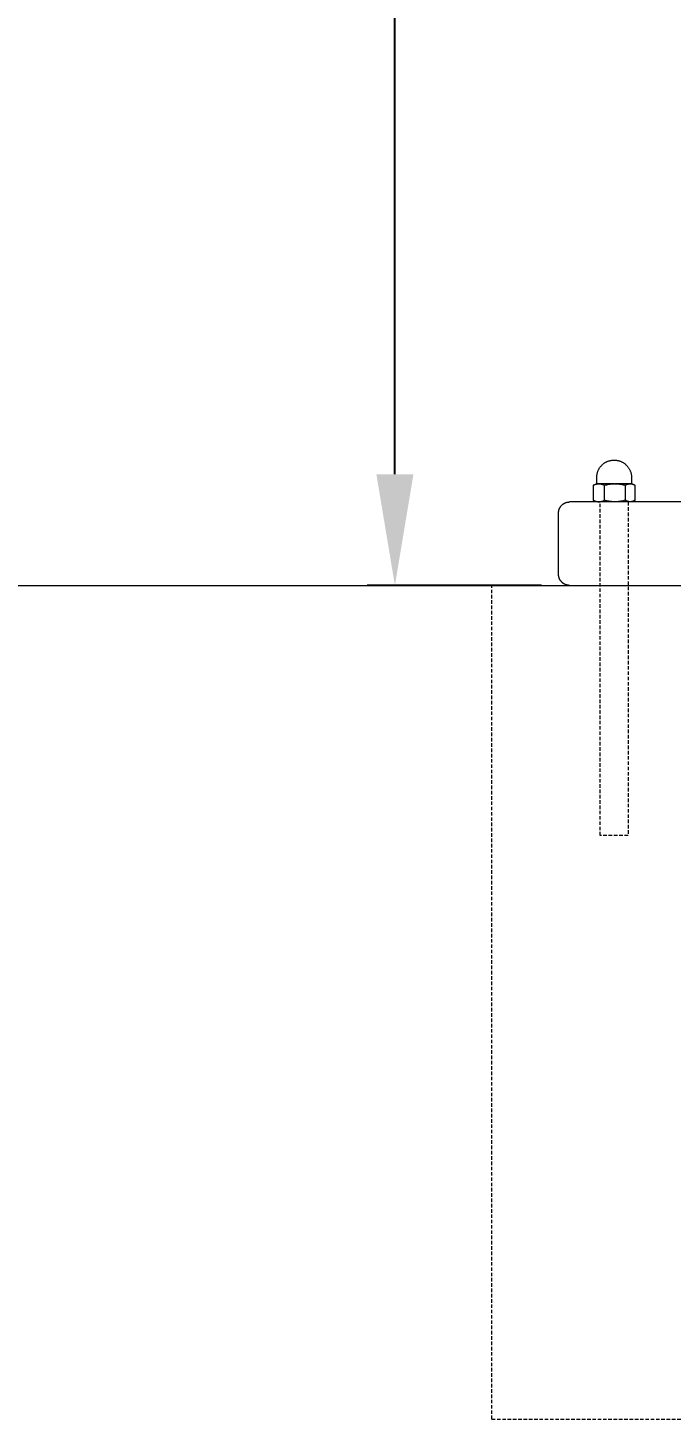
# Model space of a CAD drawing. Header units: millimetres. Extents: x -253 to 4295, y -442 to 2895.
# Drawn here: x 3158 to 3390, y 1784 to 2285 of the extents above; entities that cross this region are included whole.
import ezdxf

# ---------------------------------------------------------------- set-up
doc = ezdxf.new("R2010")
doc.units = ezdxf.units.MM
doc.linetypes.add('HIDDEN', pattern=[1.905, 1.27, -0.635])
for name, color, linetype, lineweight in [('ZANO_R', 7, 'Continuous', 0), ('ZANO_R_przerywana', 7, 'HIDDEN', 0), ('ZANO_W', 1, 'Continuous', 0)]:
    doc.layers.add(name, color=color, linetype=linetype, lineweight=lineweight)
doc.styles.add('Arial', font='arial.ttf')
doc.styles.get("Standard").update_dxf_attribs({"font": 'ARIALUNI.TTF'})
doc.dimstyles.new('pl i ang', dxfattribs={"dimtxt": 50, "dimasz": 50, "dimexe": 1.25, "dimexo": 0.625, "dimgap": 10, "dimtad": 1, "dimtoh": 1, "dimtxsty": 'Standard', "dimcen": 2.5, "dimclrd": 1, "dimclre": 1, "dimclrt": 1, "dimadec": 0, "dimazin": 0, "dimtfac": 1, "dimtmove": 0, "dimatfit": 3, "dimfxl": 1, "dimarcsym": 1})

# ---------------------------------------------------------------- blocks, each defined once
blk = doc.blocks.new('*D395')
at = {"layer": 'ZANO_W', "color": 1, "lineweight": -2}
for p, q in [((3370, 2894.55), (3280.27, 2894.55)), ((3290.27, 2124.43), (3290.27, 2854.55)), ((3343, 2084.43), (3280.27, 2084.43))]:
    blk.add_line(p, q, dxfattribs=at)
at = {"layer": 'ZANO_W', "color": 1}
for points in [[(3296.94, 2854.55), (3283.6, 2854.55), (3290.27, 2894.55)], [(3283.6, 2124.43), (3296.94, 2124.43), (3290.27, 2084.43)]]:
    blk.add_solid(points, dxfattribs=at)
at = {"layer": 'ZANO_W', "color": 1, "insert": (3259.85, 2489.49), "char_height": 40, "attachment_point": 5, "rotation": 90, "style": 'Arial'}
blk.add_mtext('810', dxfattribs=at)

msp = doc.modelspace()

# ---------------------------------------------------------------- linework, layer by layer
at = {"layer": 'ZANO_R'}
for p, q in [((3364.38, 2127.36), (3364.52, 2127.52)), ((3364.52, 2127.52), (3364.67, 2127.67)), ((3364.67, 2127.67), (3364.82, 2127.82)), ((3364.82, 2127.82), (3364.98, 2127.97)), ((3364.98, 2127.97), (3365.14, 2128.1)), ((3365.14, 2128.1), (3365.31, 2128.23)), ((3365.31, 2128.23), (3365.48, 2128.36)), ((3365.48, 2128.36), (3365.66, 2128.48)), ((3365.66, 2128.48), (3365.84, 2128.59)), ((3365.84, 2128.59), (3366.02, 2128.7)), ((3366.02, 2128.7), (3366.21, 2128.8)), ((3366.21, 2128.8), (3366.4, 2128.9)), ((3366.4, 2128.9), (3366.6, 2128.99)), ((3366.6, 2128.99), (3366.79, 2129.07)), ((3366.79, 2129.07), (3366.99, 2129.14)), ((3366.99, 2129.14), (3367.2, 2129.21)), ((3367.2, 2129.21), (3367.4, 2129.27)), ((3367.4, 2129.27), (3367.61, 2129.33)), ((3367.61, 2129.33), (3367.81, 2129.37)), ((3367.81, 2129.37), (3368.02, 2129.41)), ((3368.02, 2129.41), (3368.24, 2129.45)), ((3368.24, 2129.45), (3368.45, 2129.47)), ((3368.45, 2129.47), (3368.66, 2129.49)), ((3368.66, 2129.49), (3368.87, 2129.5)), ((3368.87, 2129.5), (3369.09, 2129.5)), ((3369.09, 2129.5), (3369.3, 2129.5)), ((3369.3, 2129.5), (3369.51, 2129.49)), ((3369.51, 2129.49), (3369.73, 2129.47)), ((3369.73, 2129.47), (3369.94, 2129.45)), ((3369.94, 2129.45), (3370.15, 2129.41)), ((3370.15, 2129.41), (3370.36, 2129.37)), ((3370.36, 2129.37), (3370.57, 2129.33)), ((3370.57, 2129.33), (3370.77, 2129.27)), ((3370.77, 2129.27), (3370.98, 2129.21)), ((3370.98, 2129.21), (3371.18, 2129.14)), ((3371.18, 2129.14), (3371.38, 2129.07)), ((3371.38, 2129.07), (3371.58, 2128.99)), ((3371.58, 2128.99), (3371.77, 2128.9)), ((3371.77, 2128.9), (3371.96, 2128.8)), ((3371.96, 2128.8), (3372.15, 2128.7)), ((3372.15, 2128.7), (3372.33, 2128.59)), ((3372.33, 2128.59), (3372.51, 2128.48)), ((3372.51, 2128.48), (3372.69, 2128.36)), ((3372.69, 2128.36), (3372.86, 2128.23)), ((3372.86, 2128.23), (3373.03, 2128.1)), ((3373.03, 2128.1), (3373.19, 2127.97)), ((3373.19, 2127.97), (3373.35, 2127.82)), ((3373.35, 2127.82), (3373.51, 2127.67)), ((3373.51, 2127.67), (3373.65, 2127.52)), ((3373.65, 2127.52), (3373.8, 2127.36)), ((3362.84, 2123.47), (3362.85, 2123.68)), ((3362.84, 2123.25), (3362.84, 2123.47)), ((3362.84, 2121.12), (3362.84, 2123.25)), ((3362.85, 2123.68), (3362.87, 2123.89)), ((3362.87, 2123.89), (3362.89, 2124.11)), ((3362.89, 2124.11), (3362.93, 2124.32)), ((3362.93, 2124.32), (3362.97, 2124.53)), ((3362.97, 2124.53), (3363.01, 2124.73)), ((3363.01, 2124.73), (3363.07, 2124.94)), ((3363.07, 2124.94), (3363.13, 2125.15)), ((3363.13, 2125.15), (3363.2, 2125.35)), ((3363.2, 2125.35), (3363.27, 2125.55)), ((3363.27, 2125.55), (3363.35, 2125.74)), ((3363.35, 2125.74), (3363.44, 2125.94)), ((3363.44, 2125.94), (3363.54, 2126.13)), ((3363.54, 2126.13), (3363.64, 2126.32)), ((3363.64, 2126.32), (3363.75, 2126.5)), ((3363.75, 2126.5), (3363.86, 2126.68)), ((3363.86, 2126.68), (3363.98, 2126.86)), ((3363.98, 2126.86), (3364.11, 2127.03)), ((3364.11, 2127.03), (3364.24, 2127.2)), ((3364.24, 2127.2), (3364.38, 2127.36)), ((3373.8, 2127.36), (3373.93, 2127.2)), ((3373.93, 2127.2), (3374.07, 2127.03)), ((3374.07, 2127.03), (3374.19, 2126.86)), ((3374.19, 2126.86), (3374.31, 2126.68)), ((3374.31, 2126.68), (3374.43, 2126.5)), ((3374.43, 2126.5), (3374.53, 2126.32)), ((3374.53, 2126.32), (3374.64, 2126.13)), ((3374.64, 2126.13), (3374.73, 2125.94)), ((3374.73, 2125.94), (3374.82, 2125.74)), ((3374.82, 2125.74), (3374.9, 2125.55)), ((3374.9, 2125.55), (3374.98, 2125.35)), ((3374.98, 2125.35), (3375.04, 2125.15)), ((3375.04, 2125.15), (3375.1, 2124.94)), ((3375.1, 2124.94), (3375.16, 2124.73)), ((3375.16, 2124.73), (3375.21, 2124.53)), ((3375.21, 2124.53), (3375.25, 2124.32)), ((3375.25, 2124.32), (3375.28, 2124.11)), ((3375.28, 2124.11), (3375.3, 2123.89)), ((3375.3, 2123.89), (3375.32, 2123.68)), ((3375.32, 2123.68), (3375.33, 2123.47)), ((3375.33, 2123.47), (3375.34, 2123.25)), ((3375.34, 2123.25), (3375.34, 2121.12)), ((3361.74, 2120.52), (3361.59, 2120.42)), ((3361.59, 2120.42), (3361.71, 2120.49)), ((3361.59, 2120.42), (3361.59, 2115.09)), ((3361.71, 2120.49), (3361.83, 2120.56)), ((3361.74, 2120.52), (3362.59, 2121)), ((3361.83, 2120.56), (3361.96, 2120.62)), ((3361.96, 2120.62), (3362.09, 2120.68)), ((3362.09, 2120.68), (3362.22, 2120.73)), ((3362.22, 2120.73), (3362.35, 2120.78)), ((3362.35, 2120.78), (3362.48, 2120.82)), ((3362.48, 2120.82), (3362.62, 2120.86)), ((3363.53, 2121), (3362.59, 2121)), ((3362.62, 2120.86), (3362.76, 2120.89)), ((3362.72, 2121.01), (3362.73, 2121.01)), ((3362.73, 2121.01), (3362.73, 2121.01)), ((3362.73, 2121.01), (3362.74, 2121.01)), ((3362.74, 2121.01), (3362.74, 2121.01)), ((3362.74, 2121.01), (3362.75, 2121.01)), ((3362.75, 2121.01), (3362.75, 2121.01)), ((3362.75, 2121.01), (3362.75, 2121.01)), ((3362.75, 2121.01), (3362.76, 2121.01)), ((3362.76, 2121.01), (3362.77, 2121.02)), ((3362.76, 2121.01), (3362.76, 2121.01)), ((3362.76, 2121.01), (3362.76, 2121.01)), ((3362.76, 2120.89), (3362.89, 2120.92)), ((3362.77, 2121.02), (3362.77, 2121.02)), ((3362.77, 2121.02), (3362.78, 2121.02)), ((3362.78, 2121.02), (3362.79, 2121.03)), ((3362.78, 2121.02), (3362.78, 2121.02)), ((3362.78, 2121.02), (3362.78, 2121.02)), ((3362.79, 2121.03), (3362.79, 2121.03)), ((3362.79, 2121.03), (3362.79, 2121.03)), ((3362.79, 2121.03), (3362.8, 2121.03)), ((3362.8, 2121.04), (3362.81, 2121.05)), ((3362.8, 2121.03), (3362.8, 2121.04)), ((3362.8, 2121.04), (3362.8, 2121.04)), ((3362.8, 2121.04), (3362.8, 2121.04)), ((3362.81, 2121.05), (3362.81, 2121.06)), ((3362.81, 2121.06), (3362.82, 2121.06)), ((3362.81, 2121.05), (3362.81, 2121.05)), ((3362.81, 2121.05), (3362.81, 2121.05)), ((3362.82, 2121.07), (3362.83, 2121.08)), ((3362.82, 2121.06), (3362.82, 2121.07)), ((3362.82, 2121.07), (3362.82, 2121.07)), ((3362.82, 2121.07), (3362.82, 2121.07)), ((3362.82, 2121.06), (3362.82, 2121.06)), ((3362.83, 2121.1), (3362.84, 2121.11)), ((3362.83, 2121.09), (3362.83, 2121.1)), ((3362.83, 2121.1), (3362.83, 2121.1)), ((3362.83, 2121.1), (3362.83, 2121.1)), ((3362.83, 2121.08), (3362.83, 2121.09)), ((3362.83, 2121.09), (3362.83, 2121.09)), ((3362.83, 2121.08), (3362.83, 2121.08)), ((3362.83, 2121.08), (3362.83, 2121.08)), ((3362.84, 2121.11), (3362.84, 2121.12)), ((3362.84, 2121.12), (3362.84, 2121.12)), ((3362.84, 2121.12), (3362.84, 2121.12)), ((3362.84, 2121.11), (3362.84, 2121.11)), ((3362.89, 2120.92), (3363.03, 2120.95)), ((3363.03, 2120.95), (3363.17, 2120.97)), ((3363.17, 2120.97), (3363.31, 2120.99)), ((3363.31, 2120.99), (3363.45, 2121)), ((3363.45, 2121), (3363.59, 2121)), ((3363.59, 2121), (3363.73, 2121)), ((3369.24, 2121), (3363.65, 2121)), ((3363.73, 2121), (3363.87, 2120.99)), ((3363.87, 2120.99), (3364.01, 2120.97)), ((3364.01, 2120.97), (3364.15, 2120.95)), ((3364.15, 2120.95), (3364.29, 2120.92)), ((3364.29, 2120.92), (3364.43, 2120.89)), ((3364.43, 2120.89), (3364.56, 2120.86)), ((3364.56, 2120.86), (3364.7, 2120.82)), ((3364.7, 2120.82), (3364.83, 2120.78)), ((3364.83, 2120.78), (3364.96, 2120.73)), ((3364.96, 2120.73), (3365.09, 2120.68)), ((3365.09, 2120.68), (3365.22, 2120.62)), ((3365.22, 2120.62), (3365.35, 2120.56)), ((3365.35, 2120.56), (3365.47, 2120.49)), ((3365.47, 2120.49), (3365.6, 2120.42)), ((3365.6, 2120.42), (3366, 2120.54)), ((3365.6, 2115.09), (3365.6, 2120.42)), ((3366, 2120.54), (3366.41, 2120.64)), ((3366.41, 2120.64), (3366.83, 2120.74)), ((3366.83, 2120.74), (3367.24, 2120.81)), ((3367.24, 2120.81), (3367.66, 2120.88)), ((3367.66, 2120.88), (3368.08, 2120.93)), ((3368.08, 2120.93), (3368.5, 2120.97)), ((3368.5, 2120.97), (3368.92, 2120.99)), ((3368.92, 2120.99), (3369.35, 2121)), ((3369.35, 2121), (3369.77, 2120.99)), ((3374.84, 2121), (3369.45, 2121)), ((3369.77, 2120.99), (3370.19, 2120.97)), ((3370.19, 2120.97), (3370.61, 2120.93)), ((3370.61, 2120.93), (3371.03, 2120.88)), ((3371.03, 2120.88), (3371.45, 2120.81)), ((3371.45, 2120.81), (3371.87, 2120.74)), ((3371.87, 2120.74), (3372.28, 2120.64)), ((3372.28, 2120.64), (3372.69, 2120.54)), ((3372.69, 2120.54), (3373.1, 2120.42)), ((3373.1, 2120.42), (3373.19, 2120.48)), ((3373.1, 2120.42), (3373.1, 2115.09)), ((3373.19, 2120.48), (3373.28, 2120.54)), ((3373.28, 2120.54), (3373.38, 2120.6)), ((3373.38, 2120.6), (3373.47, 2120.65)), ((3373.47, 2120.65), (3373.57, 2120.7)), ((3373.57, 2120.7), (3373.67, 2120.74)), ((3373.67, 2120.74), (3373.77, 2120.78)), ((3373.77, 2120.78), (3373.88, 2120.82)), ((3373.88, 2120.82), (3373.98, 2120.85)), ((3373.98, 2120.85), (3374.08, 2120.89)), ((3374.08, 2120.89), (3374.19, 2120.91)), ((3374.19, 2120.91), (3374.3, 2120.94)), ((3374.3, 2120.94), (3374.41, 2120.96)), ((3374.41, 2120.96), (3374.51, 2120.98)), ((3374.51, 2120.98), (3374.62, 2120.99)), ((3374.62, 2120.99), (3374.73, 2121)), ((3374.73, 2121), (3374.84, 2121)), ((3374.84, 2121), (3374.95, 2121)), ((3375.41, 2121), (3374.89, 2121)), ((3374.95, 2121), (3375.06, 2120.99)), ((3375.06, 2120.99), (3375.17, 2120.98)), ((3375.17, 2120.98), (3375.28, 2120.96)), ((3375.28, 2120.96), (3375.38, 2120.94)), ((3375.34, 2121.12), (3375.34, 2121.12)), ((3375.34, 2121.12), (3375.34, 2121.12)), ((3375.34, 2121.12), (3375.34, 2121.11)), ((3375.34, 2121.11), (3375.34, 2121.11)), ((3375.34, 2121.11), (3375.34, 2121.1)), ((3375.34, 2121.1), (3375.34, 2121.1)), ((3375.34, 2121.1), (3375.34, 2121.1)), ((3375.34, 2121.1), (3375.34, 2121.09)), ((3375.34, 2121.09), (3375.34, 2121.09)), ((3375.34, 2121.09), (3375.34, 2121.08)), ((3375.34, 2121.08), (3375.34, 2121.08)), ((3375.34, 2121.08), (3375.35, 2121.08)), ((3375.35, 2121.08), (3375.35, 2121.07)), ((3375.35, 2121.07), (3375.35, 2121.07)), ((3375.35, 2121.07), (3375.35, 2121.07)), ((3375.35, 2121.07), (3375.35, 2121.06)), ((3375.35, 2121.06), (3375.36, 2121.06)), ((3375.36, 2121.06), (3375.36, 2121.06)), ((3375.36, 2121.06), (3375.36, 2121.05)), ((3375.36, 2121.05), (3375.36, 2121.05)), ((3375.36, 2121.05), (3375.37, 2121.05)), ((3375.37, 2121.05), (3375.37, 2121.04)), ((3375.37, 2121.04), (3375.37, 2121.04)), ((3375.37, 2121.04), (3375.37, 2121.04)), ((3375.37, 2121.04), (3375.38, 2121.03)), ((3375.38, 2121.03), (3375.38, 2121.03)), ((3375.38, 2121.03), (3375.38, 2121.03)), ((3375.38, 2121.03), (3375.39, 2121.03)), ((3375.38, 2120.94), (3375.49, 2120.91)), ((3375.39, 2121.03), (3375.39, 2121.02)), ((3375.39, 2121.02), (3375.39, 2121.02)), ((3375.39, 2121.02), (3375.4, 2121.02)), ((3375.4, 2121.02), (3375.4, 2121.02)), ((3375.4, 2121.02), (3375.4, 2121.02)), ((3375.4, 2121.02), (3375.41, 2121.01)), ((3375.41, 2121.01), (3375.41, 2121.01)), ((3375.41, 2121.01), (3375.42, 2121.01)), ((3375.54, 2121), (3375.41, 2121)), ((3375.42, 2121.01), (3375.42, 2121.01)), ((3375.42, 2121.01), (3375.42, 2121.01)), ((3375.42, 2121.01), (3375.43, 2121.01)), ((3375.43, 2121.01), (3375.43, 2121.01)), ((3375.43, 2121.01), (3375.44, 2121.01)), ((3375.44, 2121.01), (3375.44, 2121.01)), ((3375.44, 2121.01), (3375.44, 2121.01)), ((3375.44, 2121.01), (3375.45, 2121.01)), ((3375.49, 2120.91), (3375.6, 2120.89)), ((3375.58, 2121), (3375.54, 2121)), ((3375.59, 2121), (3375.58, 2121)), ((3375.58, 2121), (3375.58, 2121)), ((3375.59, 2121), (3376.37, 2120.55)), ((3375.59, 2121), (3375.59, 2121)), ((3375.59, 2121), (3375.59, 2121)), ((3375.59, 2121), (3375.59, 2121)), ((3375.59, 2121), (3375.59, 2121)), ((3375.6, 2120.89), (3375.7, 2120.85)), ((3375.7, 2120.85), (3375.81, 2120.82)), ((3375.81, 2120.82), (3375.91, 2120.78)), ((3375.91, 2120.78), (3376.01, 2120.74)), ((3376.01, 2120.74), (3376.11, 2120.7)), ((3376.11, 2120.7), (3376.21, 2120.65)), ((3376.21, 2120.65), (3376.31, 2120.6)), ((3376.31, 2120.6), (3376.4, 2120.54)), ((3376.4, 2120.54), (3376.49, 2120.48)), ((3376.49, 2120.48), (3376.59, 2120.42)), ((3376.59, 2115.09), (3376.59, 2120.42)), ((3349.63, 2112.45), (3349.7, 2112.57)), ((3349.7, 2112.57), (3349.78, 2112.68)), ((3349.78, 2112.68), (3349.86, 2112.8)), ((3349.86, 2112.8), (3349.94, 2112.91)), ((3349.94, 2112.91), (3350.03, 2113.01)), ((3350.03, 2113.01), (3350.12, 2113.12)), ((3350.12, 2113.12), (3350.22, 2113.22)), ((3350.22, 2113.22), (3350.32, 2113.32)), ((3350.32, 2113.32), (3350.42, 2113.41)), ((3350.42, 2113.41), (3350.52, 2113.5)), ((3350.52, 2113.5), (3350.63, 2113.59)), ((3350.63, 2113.59), (3350.74, 2113.67)), ((3350.74, 2113.67), (3350.86, 2113.75)), ((3350.86, 2113.75), (3350.97, 2113.83)), ((3350.97, 2113.83), (3351.09, 2113.9)), ((3351.09, 2113.9), (3351.21, 2113.97)), ((3351.21, 2113.97), (3351.34, 2114.03)), ((3351.34, 2114.03), (3351.47, 2114.09)), ((3351.47, 2114.09), (3351.59, 2114.14)), ((3351.59, 2114.14), (3351.72, 2114.19)), ((3351.72, 2114.19), (3351.85, 2114.24)), ((3351.85, 2114.24), (3351.99, 2114.28)), ((3351.99, 2114.28), (3352.12, 2114.31)), ((3352.12, 2114.31), (3352.26, 2114.35)), ((3352.26, 2114.35), (3352.39, 2114.37)), ((3352.39, 2114.37), (3352.53, 2114.39)), ((3352.53, 2114.39), (3352.67, 2114.41)), ((3352.67, 2114.41), (3352.81, 2114.42)), ((3352.81, 2114.42), (3352.95, 2114.43)), ((3352.95, 2114.43), (3353.09, 2114.43)), ((3384.09, 2114.43), (3353.09, 2114.43)), ((3361.59, 2115.09), (3361.74, 2114.99)), ((3361.59, 2115.09), (3361.71, 2115.02)), ((3361.71, 2115.02), (3361.83, 2114.95)), ((3362.59, 2114.5), (3361.74, 2114.99)), ((3361.83, 2114.95), (3361.96, 2114.89)), ((3361.96, 2114.89), (3362.09, 2114.83)), ((3362.09, 2114.83), (3362.22, 2114.78)), ((3362.59, 2114.5), (3362.09, 2114.5)), ((3362.22, 2114.78), (3362.35, 2114.73)), ((3362.35, 2114.73), (3362.49, 2114.69)), ((3362.49, 2114.69), (3362.62, 2114.65)), ((3363.53, 2114.5), (3362.59, 2114.5)), ((3362.62, 2114.65), (3362.76, 2114.61)), ((3362.76, 2114.61), (3362.89, 2114.58)), ((3362.89, 2114.58), (3363.03, 2114.56)), ((3363.03, 2114.56), (3363.17, 2114.54)), ((3363.17, 2114.54), (3363.31, 2114.52)), ((3363.31, 2114.52), (3363.45, 2114.51)), ((3363.45, 2114.51), (3363.59, 2114.5)), ((3363.59, 2114.5), (3363.73, 2114.51)), ((3369.25, 2114.5), (3363.64, 2114.5)), ((3363.73, 2114.51), (3363.87, 2114.52)), ((3363.87, 2114.52), (3364.01, 2114.54)), ((3364.01, 2114.54), (3364.15, 2114.56)), ((3364.15, 2114.56), (3364.29, 2114.58)), ((3364.29, 2114.58), (3364.43, 2114.61)), ((3364.43, 2114.61), (3364.56, 2114.65)), ((3364.56, 2114.65), (3364.7, 2114.69)), ((3364.7, 2114.69), (3364.83, 2114.73)), ((3364.83, 2114.73), (3364.96, 2114.78)), ((3364.96, 2114.78), (3365.09, 2114.83)), ((3365.09, 2114.83), (3365.22, 2114.89)), ((3365.22, 2114.89), (3365.35, 2114.95)), ((3365.35, 2114.95), (3365.47, 2115.02)), ((3365.47, 2115.02), (3365.6, 2115.09)), ((3366, 2114.97), (3365.6, 2115.09)), ((3366.41, 2114.86), (3366, 2114.97)), ((3366.83, 2114.77), (3366.41, 2114.86)), ((3367.24, 2114.7), (3366.83, 2114.77)), ((3367.66, 2114.63), (3367.24, 2114.7)), ((3368.08, 2114.58), (3367.66, 2114.63)), ((3368.5, 2114.54), (3368.08, 2114.58)), ((3368.92, 2114.52), (3368.5, 2114.54)), ((3369.35, 2114.5), (3368.92, 2114.52)), ((3369.77, 2114.52), (3369.35, 2114.5)), ((3374.79, 2114.5), (3369.46, 2114.5)), ((3370.19, 2114.54), (3369.77, 2114.52)), ((3370.61, 2114.58), (3370.19, 2114.54)), ((3371.03, 2114.63), (3370.61, 2114.58)), ((3371.45, 2114.7), (3371.03, 2114.63)), ((3371.87, 2114.77), (3371.45, 2114.7)), ((3372.28, 2114.86), (3371.87, 2114.77)), ((3372.69, 2114.97), (3372.28, 2114.86)), ((3373.1, 2115.09), (3372.69, 2114.97)), ((3373.19, 2115.02), (3373.1, 2115.09)), ((3373.28, 2114.97), (3373.19, 2115.02)), ((3373.38, 2114.91), (3373.28, 2114.97)), ((3373.47, 2114.86), (3373.38, 2114.91)), ((3373.57, 2114.81), (3373.47, 2114.86)), ((3373.67, 2114.77), (3373.57, 2114.81)), ((3373.77, 2114.73), (3373.67, 2114.77)), ((3373.88, 2114.69), (3373.77, 2114.73)), ((3373.98, 2114.65), (3373.88, 2114.69)), ((3374.08, 2114.62), (3373.98, 2114.65)), ((3374.19, 2114.6), (3374.08, 2114.62)), ((3374.3, 2114.57), (3374.19, 2114.6)), ((3374.41, 2114.55), (3374.3, 2114.57)), ((3374.51, 2114.53), (3374.41, 2114.55)), ((3374.62, 2114.52), (3374.51, 2114.53)), ((3374.73, 2114.51), (3374.62, 2114.52)), ((3374.84, 2114.5), (3374.73, 2114.51)), ((3374.95, 2114.51), (3374.84, 2114.5)), ((3375.59, 2114.5), (3374.89, 2114.5)), ((3375.06, 2114.52), (3374.95, 2114.51)), ((3375.17, 2114.53), (3375.06, 2114.52)), ((3375.28, 2114.55), (3375.17, 2114.53)), ((3375.38, 2114.57), (3375.28, 2114.55)), ((3375.49, 2114.6), (3375.38, 2114.57)), ((3375.6, 2114.62), (3375.49, 2114.6)), ((3376.37, 2114.96), (3375.59, 2114.5)), ((3376.09, 2114.5), (3375.59, 2114.5)), ((3375.7, 2114.65), (3375.6, 2114.62)), ((3375.81, 2114.69), (3375.7, 2114.65)), ((3375.91, 2114.73), (3375.81, 2114.69)), ((3376.01, 2114.77), (3375.91, 2114.73)), ((3376.11, 2114.81), (3376.01, 2114.77)), ((3376.21, 2114.86), (3376.11, 2114.81)), ((3376.31, 2114.91), (3376.21, 2114.86)), ((3376.4, 2114.97), (3376.31, 2114.91)), ((3376.49, 2115.02), (3376.4, 2114.97)), ((3376.59, 2115.09), (3376.49, 2115.02)), ((3630.36, 2114.43), (3384.09, 2114.43)), ((3349.09, 2110.68), (3349.1, 2110.8)), ((3349.09, 2110.56), (3349.09, 2110.68)), ((3349.09, 2110.43), (3349.09, 2110.56)), ((3349.09, 2109.68), (3349.09, 2110.43)), ((3349.09, 2088.43), (3349.09, 2109.68)), ((3349.1, 2110.8), (3349.12, 2110.92)), ((3349.12, 2110.92), (3349.13, 2111.04)), ((3349.13, 2111.04), (3349.15, 2111.16)), ((3349.15, 2111.16), (3349.18, 2111.28)), ((3349.18, 2111.28), (3349.21, 2111.42)), ((3349.21, 2111.42), (3349.25, 2111.55)), ((3349.25, 2111.55), (3349.29, 2111.69)), ((3349.29, 2111.69), (3349.33, 2111.82)), ((3349.33, 2111.82), (3349.38, 2111.95)), ((3349.38, 2111.95), (3349.44, 2112.08)), ((3349.44, 2112.08), (3349.5, 2112.2)), ((3349.5, 2112.2), (3349.56, 2112.32)), ((3349.56, 2112.32), (3349.63, 2112.45)), ((3349.09, 2088.29), (3349.09, 2088.43)), ((3349.1, 2088.16), (3349.09, 2088.29)), ((3349.11, 2088.02), (3349.1, 2088.16)), ((3349.12, 2087.88), (3349.11, 2088.02)), ((3349.15, 2087.75), (3349.12, 2087.88)), ((3349.17, 2087.61), (3349.15, 2087.75)), ((3349.2, 2087.48), (3349.17, 2087.61)), ((3349.24, 2087.34), (3349.2, 2087.48)), ((3325.09, 2084.43), (4025.09, 2084.43)), ((3349.28, 2087.21), (3349.24, 2087.34)), ((3349.32, 2087.08), (3349.28, 2087.21)), ((3349.37, 2086.95), (3349.32, 2087.08)), ((3349.42, 2086.83), (3349.37, 2086.95)), ((3349.48, 2086.7), (3349.42, 2086.83)), ((3349.54, 2086.58), (3349.48, 2086.7)), ((3349.61, 2086.46), (3349.54, 2086.58)), ((3349.68, 2086.34), (3349.61, 2086.46)), ((3349.75, 2086.22), (3349.68, 2086.34)), ((3349.83, 2086.11), (3349.75, 2086.22)), ((3349.91, 2086), (3349.83, 2086.11)), ((3350, 2085.89), (3349.91, 2086)), ((3350.09, 2085.78), (3350, 2085.89)), ((3350.18, 2085.68), (3350.09, 2085.78)), ((3350.28, 2085.58), (3350.18, 2085.68)), ((3350.38, 2085.49), (3350.28, 2085.58)), ((3350.48, 2085.4), (3350.38, 2085.49)), ((3350.59, 2085.31), (3350.48, 2085.4)), ((3350.7, 2085.23), (3350.59, 2085.31)), ((3350.81, 2085.14), (3350.7, 2085.23)), ((3350.92, 2085.07), (3350.81, 2085.14)), ((3351.04, 2085), (3350.92, 2085.07)), ((3351.16, 2084.93), (3351.04, 2085)), ((3351.28, 2084.86), (3351.16, 2084.93)), ((3351.4, 2084.8), (3351.28, 2084.86)), ((3351.53, 2084.75), (3351.4, 2084.8)), ((3351.66, 2084.7), (3351.53, 2084.75)), ((3351.79, 2084.65), (3351.66, 2084.7)), ((3351.92, 2084.61), (3351.79, 2084.65)), ((3352.05, 2084.57), (3351.92, 2084.61)), ((3352.19, 2084.54), (3352.05, 2084.57)), ((3352.32, 2084.51), (3352.19, 2084.54)), ((3352.46, 2084.48), (3352.32, 2084.51)), ((3352.59, 2084.46), (3352.46, 2084.48)), ((3352.73, 2084.45), (3352.59, 2084.46)), ((3352.87, 2084.44), (3352.73, 2084.45)), ((3353, 2084.43), (3352.87, 2084.44))]:
    msp.add_line(p, q, dxfattribs=at)
msp.add_lwpolyline([(-253.02, 2084.43), (4295.41, 2084.43)], dxfattribs=at)
at = {"layer": 'ZANO_R_przerywana'}
for p, q in [((3364.09, 1994.43), (3364.09, 2114.43)), ((3374.09, 2114.43), (3374.09, 1994.43)), ((3325.09, 1784.43), (3325.09, 2084.43)), ((3374.09, 1994.43), (3364.09, 1994.43)), ((3374.09, 1994.43), (3374.09, 1994.43)), ((3374.09, 1994.43), (3374.09, 1994.43)), ((3325.09, 1784.43), (4025.09, 1784.43))]:
    msp.add_line(p, q, dxfattribs=at)

# ---------------------------------------------------------------- dimensions: what is measured, and where the dimension line sits
at = {"layer": 'ZANO_W'}
dim = msp.add_linear_dim(base=(3290.27, 2894.55), p1=(3353, 2084.43), p2=(3380, 2894.55), angle=90, dimstyle='pl i ang', override={"dimtxt": 40, "dimasz": 40, "dimexe": 10, "dimexo": 10, "dimtoh": 0, "dimdec": 0, "dimtxsty": 'Arial', "dimtdec": 0, "dimtmove": 1}, dxfattribs=at)
dim.commit()
dim.dimension.update_dxf_attribs({"geometry": '*D395', "text_midpoint": (3259.85, 2489.49)})

doc.saveas('drawing.dxf')
